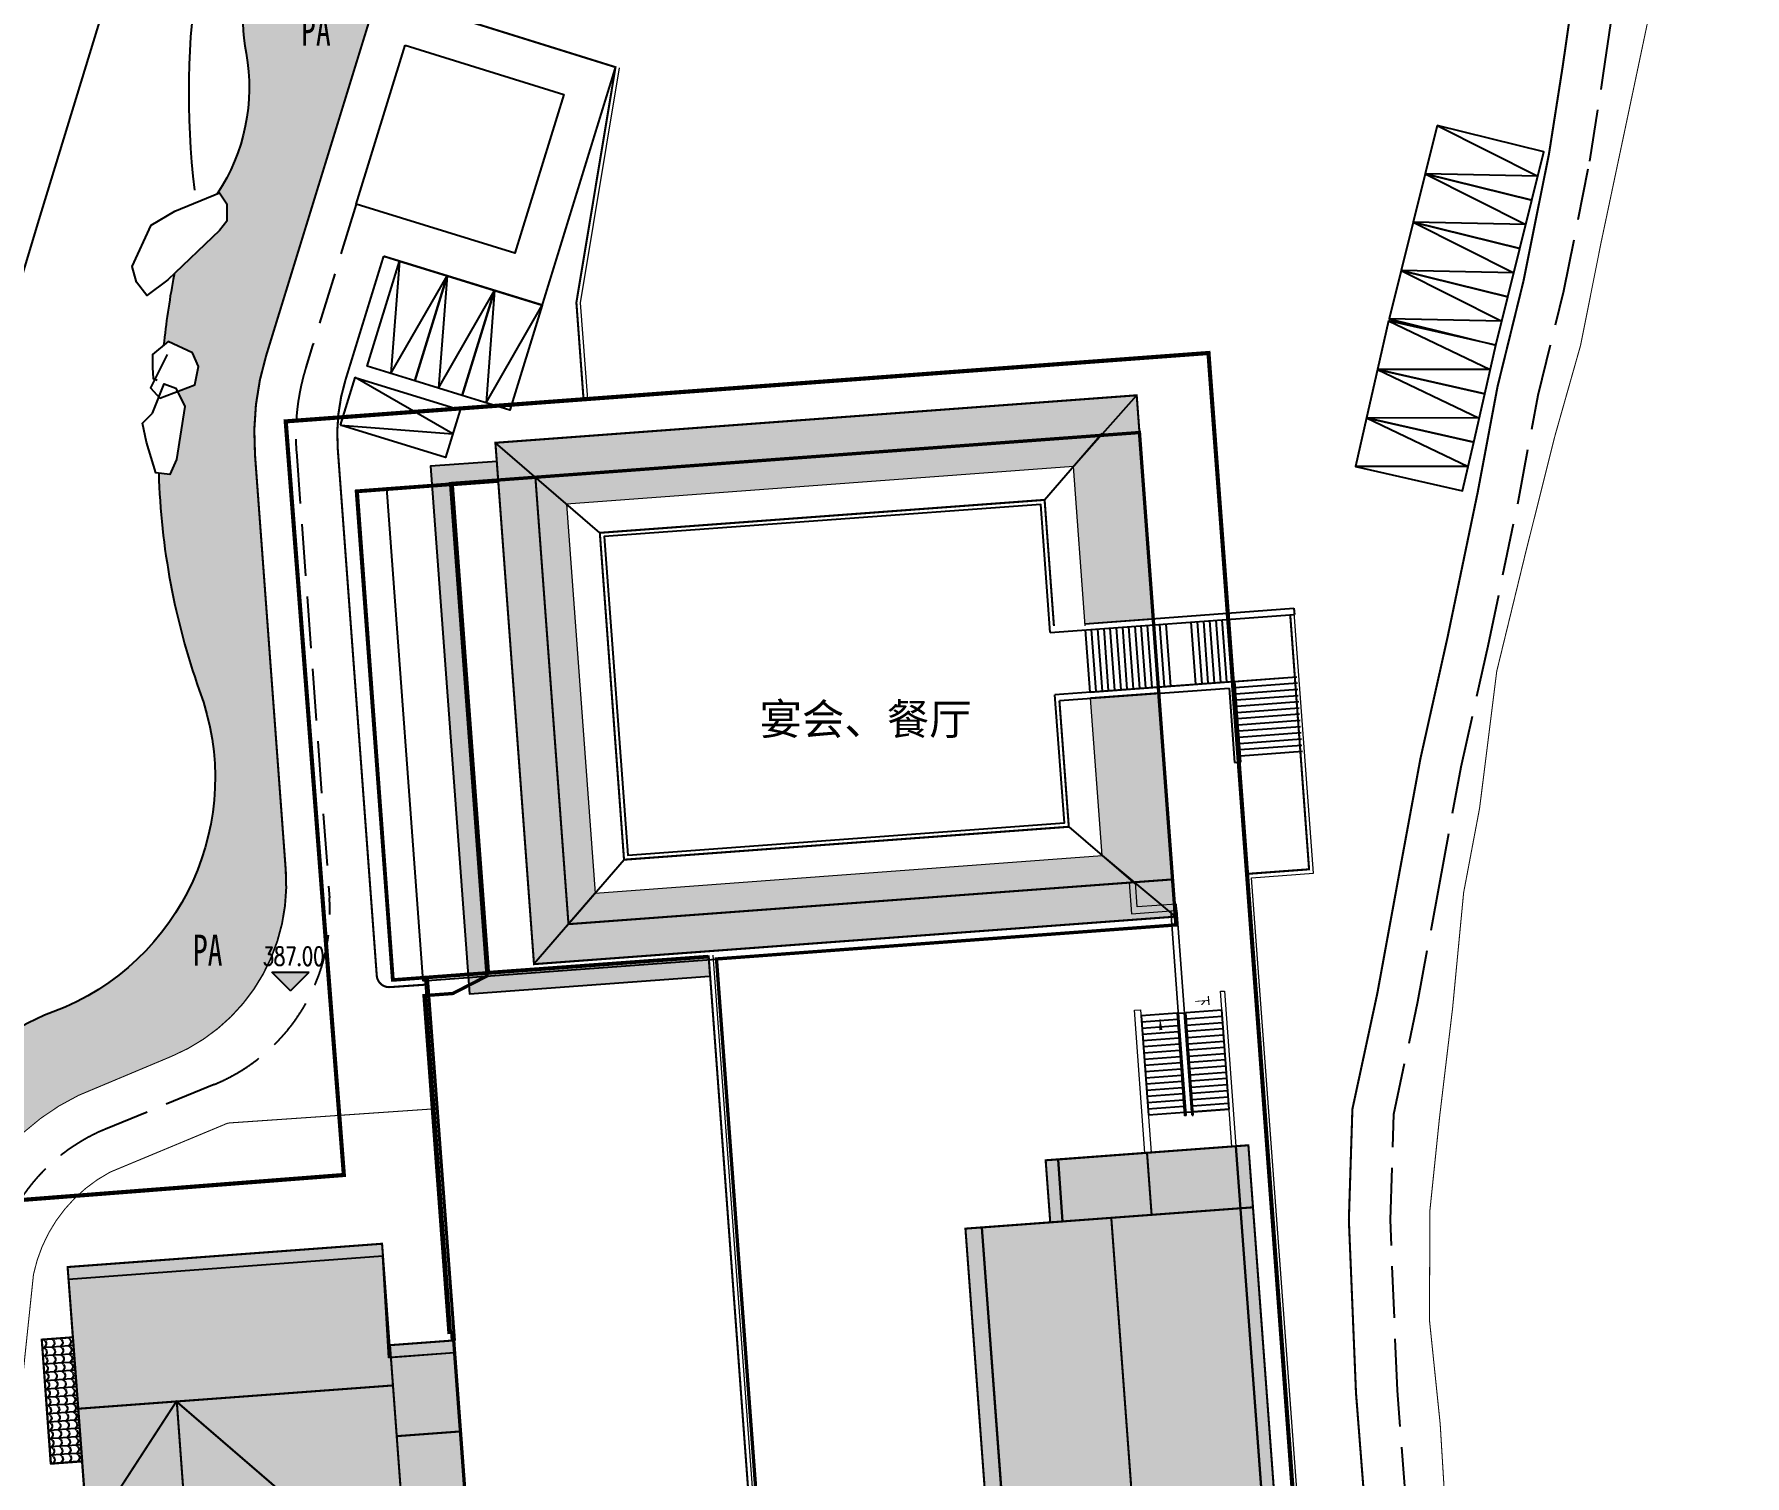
# Model space of a CAD drawing. Header units: millimetres. Extents: x -2430464 to 225692, y -180 to 1805330.
# Drawn here: x -4021 to 78441, y 1010215 to 1079704 of the extents above; entities that cross this region are included whole.
import ezdxf
from ezdxf.enums import TextEntityAlignment as Align

# ---------------------------------------------------------------- set-up
doc = ezdxf.new("R2010")
doc.units = ezdxf.units.MM
doc.header["$LTSCALE"] = 1000
for name, pattern in [('!2#$0${ Gas Line }', [0]), ('CENTER', [2, 1.25, -0.25, 0.25, -0.25]), ('DASH', [0.35, 0.25, -0.1])]:
    doc.linetypes.add(name, pattern=pattern)
doc.layers.get('0').update_dxf_attribs({"linetype": 'CONTINUOUS'})
for name, color, linetype, lineweight in [('00-地形图参照', 8, 'CONTINUOUS', 0), ('堡坎线', 8, 'CONTINUOUS', 0), ('红线', 8, 'CONTINUOUS', 30)]:
    doc.layers.add(name, color=color, linetype=linetype, lineweight=lineweight)
for name, color, linetype in [('00-建筑', 8, 'CONTINUOUS'), ('03LS-上木标注', 50, 'CONTINUOUS'), ('A建筑-W墙体', 8, 'CONTINUOUS'), ('DIM_ELEV', 3, 'CONTINUOUS'), ('DIM_SYMB', 3, 'CONTINUOUS'), ('DLSS', 8, 'CONTINUOUS'), ('LP-008景观石', 37, 'CONTINUOUS'), ('LP-009绿化边线', 82, 'CONTINUOUS'), ('LP-014绿化填充', 88, 'CONTINUOUS'), ('PUB_TEXT', 7, 'CONTINUOUS'), ('RAIL', 163, 'CONTINUOUS'), ('STAIR', 2, 'CONTINUOUS'), ('地下室范围线', 8, 'CONTINUOUS'), ('基底轮廓线', 8, 'CONTINUOUS'), ('总图-道路中心线', 8, 'CONTINUOUS'), ('现状', 8, 'CONTINUOUS'), ('规划道路', 8, 'CONTINUOUS'), ('车行道', 8, 'CONTINUOUS')]:
    doc.layers.add(name, color=color, linetype=linetype)
doc.styles.add('_TCH_DIM', font='SIMPLEX.shx', dxfattribs={"width": 0.7, "bigfont": 'GBCBIG.shx'})
doc.styles.add('STYLE1', font='', dxfattribs={"width": 0.7})
doc.styles.add('宋体', font='')
doc.styles.get('STYLE1').set_extended_font_data('SimSun')
doc.styles.get('宋体').set_extended_font_data('SimSun')

# ---------------------------------------------------------------- blocks, each defined once
blk = doc.blocks.new('A$C4B9E3B61')
at = {"layer": '规划道路', "color": 8}
blk.add_lwpolyline([(-2.384185791015625e-07, 9.5367431640625e-07), (2399.999999761581, 9.5367431640625e-07), (2399.999999523163, 5300.000000953674), (-2.384185791015625e-07, 5300.000000953674)], close=True, dxfattribs=at)
at = {"layer": '规划道路', "color": 8, "flags": 128}
blk.add_lwpolyline([(-2.384185791015625e-07, 9.5367431640625e-07), (1199.999999761581, 5300.000000953674), (2399.999999761581, 1.430511474609375e-06)], dxfattribs=at)
blk = doc.blocks.new('asasfagh')
at = {"layer": '基底轮廓线', "linetype": 'DASH', "ltscale": 8000}
for points in [[(431784593.8658543, 3169646146.165706), (431739493.4216471, 3169646146.165565), (431739493.4216485, 3169637546.1657), (431742493.4216752, 3169637546.165696), (431742493.4216571, 3169633646.165708), (431767693.4216743, 3169633646.165706)], [(431754244.1221328, 3169607846.014721), (431746644.2486801, 3169607846.014721), (431746644.2486806, 3169604663.790859), (431741744.2486806, 3169604746.404943), (431741744.2486796, 3169589546.165534), (431754042.065155, 3169589546.165534)]]:
    blk.add_lwpolyline(points, dxfattribs=at)
blk.add_lwpolyline([(431704843.7391272, 3169607646.337431), (431728644.107769, 3169607646.337431), (431728651.9624162, 3169644046.158525), (431704851.5937748, 3169644046.158525)], close=True, dxfattribs=at)
blk = doc.blocks.new('gfadgfhj')
at = {"layer": 'RAIL'}
h = blk.add_hatch(dxfattribs=at)
h.set_pattern_fill('弯瓦屋面', color=251, scale=200, angle=85.76528207412996)
h.set_pattern_definition([(1.148356669352204e-06, (-9.5367431640625e-07, 1.192092895507812e-07), (399.9999919829581, 400.0000080170419), [80, -320]), (45.00000114835662, (159.9999980926514, 40.0000034570694), (-8.017041846386519e-06, 400.0000000076099), [113.137084, -452.5483400000001]), (90.00000114835666, (239.9999966621399, 120.0000048875809), (-400.0000080170418, 399.9999919829581), [400]), (135.0000011483567, (319.9999985694885, 40.00000655651093), (-400.0000000076099, -8.017041803753955e-06), [113.137084, -452.5483400000002]), (26.56505234835669, (79.99999856948853, 1.788139343261719e-06), (399.9999999105949, 8.355953049488107e-06), [89.44, -804.9871908000002]), (333.4349499483566, (319.9999985694885, 40.00000655651093), (399.999999910595, 7.678130351962409e-06), [89.43999999999998, -804.9871908000001])])
h.paths.add_polyline_path([(109085.6119670868, 22601.77038347721), (90285.59106779099, 22601.77038323879), (90285.59106397629, 47101.77038490772), (97885.55294561386, 47101.77038693428), (97885.55294561386, 50401.77038705349), (87085.59106445312, 50401.77038490772), (87085.59106636047, 19401.77038347721), (112285.6119675636, 19401.77038371563), (112285.6119713783, 50401.77038538456), (101485.5529127121, 50401.77038514614), (101485.5529131889, 47101.77038502693), (109085.6119699478, 47101.77038526535)])
at = {"layer": '00-地形图参照', "flags": 128}
blk.add_lwpolyline([(97978.60401248932, 47101.77038490772), (90285.59106397629, 47101.77038490772), (90285.59106779099, 22601.77038323879), (109085.6119670868, 22601.77038347721), (109085.6119699478, 47101.77038526535), (101485.5529122353, 47101.77038514614)], dxfattribs=at)
at = {"layer": 'A建筑-W墙体'}
for p, q in [((97885.5529460907, 47101.77038705349), (97885.55294561386, 50401.7703871727)), ((101485.5529112816, 50401.77038526535), (101485.5529122353, 47101.77038514614))]:
    blk.add_line(p, q, dxfattribs=at)
at = {"layer": 'A建筑-W墙体', "const_width": 99.99999999999997}
blk.add_lwpolyline([(112285.6119675636, 19401.77038371563), (112285.6119713783, 50401.77038538456), (87085.59106445312, 50401.77038490772), (87085.59106636047, 19401.77038347721)], close=True, dxfattribs=at)
blk.add_lwpolyline([(97885.55294513702, 50401.77038705349), (88885.59106683731, 50401.77038514614), (88885.59106969833, 21201.77038359642), (110485.6119718552, 21201.77038371563), (110485.6119732857, 50401.77038514614), (101485.5529117584, 50401.77038514614)], dxfattribs=at)
blk = doc.blocks.new('酒店')
at = {"layer": 'RAIL'}
h = blk.add_hatch(dxfattribs=at)
h.set_pattern_fill('弯瓦屋面', color=251, scale=199.9999999999999, angle=1.147900173085299e-06)
h.set_pattern_definition([(274.2347202221268, (-72457.0605802536, 770656.0380663872), (428.4449806109899, -369.370949844798), [79.99999999999996, -319.9999999999998]), (319.2347202221268, (-72405.35497778654, 770499.428583622), (398.9079652354832, 29.53701538365787), [113.1370839999999, -452.5483399999997]), (4.234720222126849, (-72319.66598165035, 770425.554391861), (369.370949844798, 428.4449806109898), [399.9999999999998]), (49.2347202221269, (-72393.54017150402, 770339.8653969765), (-29.53701538365782, 398.9079652354832), [113.137084, -452.54834]), (300.7997714221269, (-72451.15317714214, 770576.2564735413), (29.53701571447996, -398.907965113707), [89.43999999999994, -804.9871907999996]), (247.6696690221268, (-72393.54017150402, 770339.8653969765), (29.53701503850781, -398.907965163759), [89.43999999999987, -804.9871907999986])])
h.paths.add_polyline_path([(5732.571844816208, -22577.76417636871), (5799.03012996912, -23475.30710887909), (3504.723085105419, -23637.18792629242), (5255.433322906494, -47281.15640544891), (15918.81799548864, -46490.89173126221), (15985.27628004551, -47388.43465232849), (4415.003560721874, -48240.89416646957), (2532.330810248852, -22814.72503900528)])
at = {"layer": 'RAIL', "linetype": '!2#$0${ Gas Line }', "extrusion": (0, 0, -1)}
h = blk.add_hatch(dxfattribs=at)
h.set_pattern_fill('弯瓦屋面', color=251, scale=199.9999999999999, angle=4.565368189772732e-10)
h.set_pattern_definition([(175.7652809743309, (-28524.5794121027, -59545.30278968811), (-428.4449728977382, -369.3709587916414), [79.99999999999991, -319.9999999999997]), (220.7652809743309, (-28687.09629964828, -59573.37878513336), (-29.53700705361041, -398.9079658522789), [113.137084, -452.5483399999999]), (265.7652809743309, (-28772.78529393673, -59647.2529759407), (369.3709587916413, -428.4449728977382), [399.9999999999997]), (310.7652809743309, (-28846.65948593616, -59561.56398200989), (398.9079658522789, -29.53700705361046), [113.1370839999999, -452.5483399999998]), (202.3303321743308, (-28604.36100578308, -59539.39538908005), (-398.9079657805548, 29.53700670846063), [89.43999999999991, -804.9871907999992]), (149.2002297743309, (-28846.65948593616, -59561.56398200989), (-398.9079657305026, 29.53700738443279), [89.43999999999994, -804.9871907999996])])
h.paths.add_polyline_path([(-24058.32278239727, -84543.66646957397), (-30141.67474710941, -84093.22670173645), (-28325.12542980909, -59560.07129573822), (-32413.93207240105, -59257.31697416306), (-32192.4045189023, -56265.50722789764), (-41965.64967936277, -55541.85051822662), (-45163.0557205677, -98723.97536754608), (-27611.10557484627, -100023.6027946472), (-27363.7282794714, -96682.74893045425), (-24970.2795163393, -96859.9719209671)])
h = blk.add_hatch(dxfattribs=at)
h.set_pattern_fill('弯瓦屋面', color=251, scale=199.9999999999999, angle=4.565368189772732e-10)
h.set_pattern_definition([(175.7652809743309, (-28504.63401442766, -59546.7796421051), (-428.4449728977382, -369.3709587916414), [79.99999999999991, -319.9999999999997]), (220.7652809743309, (-28667.15090149641, -59574.85563468933), (-29.53700705361041, -398.9079658522789), [113.137084, -452.5483399999999]), (265.7652809743309, (-28752.83989572525, -59648.72982788086), (369.3709587916413, -428.4449728977382), [399.9999999999997]), (310.7652809743309, (-28826.71408742666, -59563.04083251953), (398.9079658522789, -29.53700705361046), [113.1370839999999, -452.5483399999998]), (202.3303321743308, (-28584.41560745239, -59540.87223863602), (-398.9079657805548, 29.53700670846063), [89.4399999999999, -804.9871907999991]), (149.2002297743309, (-28826.71408742666, -59563.04083251953), (-398.9079657305026, 29.53700738443279), [89.43999999999994, -804.9871907999996])])
h.paths.add_polyline_path([(623.9045703411102, -98153.44221544266), (2375.769215643406, -74217.46545934677), (-4305.604151308537, -73722.84379911423), (-3656.077181637287, -64950.74718618393), (-564.5407572984695, -65179.66318130493), (-202.4170467853546, -60289.05152845383), (14956.0856552124, -61411.45780801773), (14003.64235293865, -74274.54900455475), (16097.65877765417, -74432.99968147278), (14552.50659418106, -95574.92569828033), (10663.13174957037, -95286.9382352829), (10397.12024348974, -98877.09671592712)])
at = {"layer": 'RAIL', "extrusion": (0, 0, -1)}
h = blk.add_hatch(dxfattribs=at)
h.set_pattern_fill('弯瓦屋面', color=251, scale=199.9999999999999, angle=90.00000000045652)
h.set_pattern_definition([(265.7652809743309, (-28415.35840940475, -58341.08031415939), (369.3709587916414, -428.4449728977382), [79.99999999999991, -319.9999999999997]), (310.7652809743309, (-28387.28241527081, -58503.59720182419), (398.9079658522789, -29.53700705361043), [113.1370839999999, -452.5483399999998]), (355.7652809743309, (-28313.4082236886, -58589.28619718552), (428.4449728977382, 369.3709587916413), [399.9999999999998]), (40.76528097433093, (-28399.09721779823, -58663.1603884697), (29.53700705361048, 398.9079658522789), [113.1370839999999, -452.5483399999998]), (292.3303321743309, (-28421.26581054926, -58420.86190748215), (-29.53700670846065, -398.9079657805546), [89.43999999999994, -804.9871907999996]), (239.2002297743309, (-28399.09721779823, -58663.1603884697), (-29.53700738443282, -398.9079657305026), [89.43999999999994, -804.9871907999996])])
h.paths.add_polyline_path([(16200.94513142109, -64909.02444410324), (14705.30949068069, -64798.28060388565), (14262.25437813997, -70781.90009355545), (15757.8900205493, -70892.64393758774)])
for points in [[(5732.571846008301, -22577.76419401169), (2541.636558115482, -22814.03599834442), (4415.315552830696, -48245.12877464294), (15985.27628046274, -47388.43465423584)], [(3505.360457599163, -23645.83886098862), (-1073.430590391159, -23984.8739991188), (667.9888207912445, -47620.8322968483), (5255.430162608624, -47281.15664100647)], [(3509.052585601807, -23695.70235538483), (-1019.874966263771, -24031.04537725449), (714.1601892709732, -47567.27667379379), (5251.738035559654, -47231.2931432724)], [(3512.744711339474, -23745.56584835052), (-966.3193435668945, -24077.21674489975), (760.3315580487251, -47513.72104406357), (5248.045909583569, -47181.42964458466)], [(5799.031707167625, -23475.30699634552), (3505.309332609177, -23645.14495325089), (5255.379037618637, -47280.46273136139), (15918.81799554825, -46490.89173173904)], [(5802.722256958485, -23525.17060565948), (3558.864955663681, -23691.31631231308), (5301.550406336784, -47226.90711212158), (15915.12586802244, -46441.02823162079)], [(5806.414384067059, -23575.03410339355), (3612.420577943325, -23737.48768472672), (5347.721774756908, -47173.35148143768), (15911.43374198675, -46391.1647439003)], [(4000.78606402874, -69335.31864404678), (909.2493302822113, -69564.23044729233)]]:
    blk.add_lwpolyline(points)
at = {"linetype": 'Continuous', "flags": 128}
for points in [[(2263.750674366951, -47501.92751169205), (3555.960967302322, -64958.15934610367)], [(2363.477666020393, -47494.5432677269), (3655.687948584557, -64950.77495670319)], [(2413.341161847115, -47490.85113859177), (3705.551518261433, -64947.08383274078)]]:
    blk.add_lwpolyline(points, dxfattribs=at)
blk.add_lwpolyline([(-16200.94513142109, -64909.02444410324), (-14705.30949068069, -64798.28060388565), (-14262.25437813997, -70781.90009355545), (-15757.8900205493, -70892.64393758774)], close=True)
at = {"layer": '00-地形图参照', "flags": 128}
for points in [[(5732.571844816208, -22577.76417636871), (5799.03012996912, -23475.30710887909), (3504.723085105419, -23637.18792629242), (5255.433322906494, -47281.15640544891), (15918.81799548864, -46490.89173126221), (15985.27628004551, -47388.43465232849), (4415.003560721874, -48240.89416646957), (2532.330810248852, -22814.72503900528)], [(36215.13101536036, -42882.30871629715), (36325.89482271671, -44378.21358442307), (38220.7145242691, -44237.9135799408), (38940.77759450674, -53962.71501207352), (39239.95858150721, -53940.56245946884), (38519.89181643724, -44215.7110953331), (38497.73905491829, -43916.53012084961), (36608.20595031977, -44056.43868541718), (36519.59858494997, -42859.76451015472)], [(38220.7108425498, -44237.86385726929), (38519.89181661606, -44215.71109580994), (39239.95489305258, -53940.5126452446), (38940.7739212513, -53962.6654047966)], [(40614.03993594646, -48121.79564619064), (40813.49475187063, -48107.02707576752), (41367.30702519417, -55586.55194139481), (41167.85221159458, -55601.32051134109)], [(36469.91689682007, -49031.6576795578), (36769.09787070751, -49009.50491762161), (37278.47451990843, -55888.91085100174), (36979.29354828596, -55911.06361103058)]]:
    blk.add_lwpolyline(points, close=True, dxfattribs=at)
at = {"layer": 'A建筑-W墙体', "color": 250}
for p, q in [((41312.56462585926, -33179.35244464874), (32636.30827707052, -33821.78298997879)), ((32854.60201823711, -34106.44076538086), (41035.53641289473, -33500.68603992462))]:
    blk.add_line(p, q, dxfattribs=at)
at = {"layer": 'A建筑-W墙体'}
for p, q in [((41035.53641289473, -33500.68603992462), (41301.36952763796, -37090.85787153244)), ((41600.55045706034, -37068.70511293411), (41312.56462585926, -33179.35244464874)), ((41301.36952763796, -37090.85787153244), (41600.55045706034, -37068.70511293411))]:
    blk.add_line(p, q, dxfattribs=at)
at = {"layer": 'A建筑-W墙体', "flags": 128}
for points in [[(33526.78627616167, -22826.04667043686), (36581.48086720705, -19391.10257005692)], [(32141.64521515369, -24432.71534633636), (34911.92733919621, -21219.37799167633)], [(10700.34208297729, -26020.32992696762), (5666.11356061697, -21680.2212638855)], [(33308.35886704922, -40189.60082244873), (36521.69622170925, -42959.88294696808)], [(11867.05573409796, -41777.2153968811), (9096.773609995842, -44990.55274963379)], [(34915.02754205465, -41574.74188089371), (38442.31438076496, -44522.32522916794)], [(10481.91467171907, -43383.88407325745), (7526.947073698044, -46811.44391822815)]]:
    blk.add_lwpolyline(points, dxfattribs=at)
at = {"layer": 'A建筑-W墙体', "const_width": 99.9999999999999}
for points in [[(32592.0818849206, -30516.02379751205), (32141.6452152133, -24432.7153468132), (10700.3420830965, -26020.32992696762), (11867.05573403835, -41777.21539592743), (33308.3588668108, -40189.60082244873), (32854.60201817751, -34106.44076490402)], [(37079.02709686756, -55903.67886829376), (37300.55465263128, -58895.48863267899)], [(29122.94136154652, -59500.99727678299), (42187.17723709345, -58533.6602897644)], [(35355.87832558155, -59039.48154497147), (37757.63041442633, -91476.01202487946)], [(-14262.25437861681, -70781.90009355545), (-15757.8900205493, -70892.64393758774), (-16200.94513142109, -64909.02444410324), (-14704.72261571884, -64798.23715114594)], [(584.4861553907394, -65178.18633842468), (1233.866367101669, -73950.24406909943)], [(-14450.26440387964, -68242.7567152977), (708.2382987141609, -67120.350440979)], [(-2375.771611630917, -74217.43308162689), (-9713.056793987751, -67891.99176311493), (-13988.74866366386, -74475.69368839264)], [(-9693.111395299435, -67890.51491117477), (-7701.090558171272, -95067.61208820343)], [(4000.78606402874, -69335.31864404678), (909.2493302822113, -69564.23044729233)]]:
    blk.add_lwpolyline(points, dxfattribs=at)
at = {"layer": 'A建筑-W墙体'}
for points in [[(32414.78067678213, -30829.97345399857), (31956.95974040031, -24646.93783712387), (10914.56457304955, -26205.0154004097), (12051.74120885134, -41562.9929060936), (33094.13637667894, -40004.91534852982), (32636.30827707052, -33821.78298997879)], [(34087.98682403564, -30405.25995397568), (44160.42124301195, -29659.44990825653)], [(44160.42124301195, -29659.44990825653), (44182.57399851084, -29958.63088464737)], [(32414.78067678213, -30829.97345399857), (44182.57399863005, -29958.63088464737)], [(41312.56463587284, -33179.35244464874), (44304.37437975407, -32957.82489061356)], [(34331.66713613272, -33696.25067949295), (43622.28215485811, -33008.33017969131)], [(41334.71739131212, -33478.53341817856), (44326.52713507414, -33257.00586414337)], [(41356.87014460564, -33777.71439218521), (44348.67989259958, -33556.18683719635)], [(41379.02290093899, -34076.89536523819), (44370.83264619112, -33855.36781215668)], [(41401.17566168308, -34376.07633972168), (44392.98540025949, -34154.54878664017)], [(41423.32841128111, -34675.25731658936), (44415.13816249371, -34453.72976016998)], [(41445.48116064072, -34974.43829154968), (44437.29091185331, -34752.91073465347)], [(41467.63391965628, -35273.61926651001), (44459.44367057085, -35052.09170770645)], [(41489.78667581081, -35572.80024528503), (44481.59642595053, -35351.27268362045)], [(41511.9394312501, -35871.9812169075), (44503.74918150902, -35650.45366382599)], [(41534.09218621254, -36171.16219139099), (44525.90193712711, -35949.63463592529)], [(41556.24494278431, -36470.34316778183), (44548.05469298363, -36248.81561183929)], [(41578.39769792557, -36769.52413892746), (44570.20744824409, -36547.99657964706)], [(41899.57402682304, -42461.35730743408), (46023.68039554358, -98158.90511131287)]]:
    blk.add_lwpolyline(points, dxfattribs=at)
at = {"layer": 'A建筑-W墙体', "color": 250}
for points in [[(37024.29590439796, -33496.87587547302), (36802.76834899187, -30505.06613397598)], [(37323.4768794179, -33474.72312545776), (37101.94932317734, -30482.91337585449)], [(37622.65785330534, -33452.57036352158), (37401.1302986145, -30460.76062726974)], [(37921.83882790804, -33430.41761302948), (37700.31127256155, -30438.60786914825)], [(38221.0198019743, -33408.26485824585), (37999.4922465682, -30416.45511341095)], [(39433.74851447344, -33318.46876001358), (39212.22095912695, -30326.65901613235)], [(39732.92948955297, -33296.31601381302), (39511.40193331242, -30304.50625991821)], [(40032.11046421528, -33274.16325473785), (39810.58290874958, -30282.35350942612)], [(40331.29143792391, -33252.01049804688), (40109.76388329268, -30260.20075273514)], [(40630.47241270542, -33229.85774326324), (40408.9448568821, -30238.04798984528)], [(40929.65338718891, -33207.70498800278), (40708.12583124638, -30215.89524555206)], [(41228.83436113596, -33185.55222654343), (41007.30680531263, -30193.74248123169)], [(34331.66713613272, -33696.25067949295), (34110.13958030939, -30704.44093370438)], [(34331.66713613272, -33696.25067949295), (34110.13958030939, -30704.44093370438)], [(34630.848110497, -33674.09792375565), (34409.32055425644, -30682.2881731987)], [(34930.02908468246, -33651.94516944885), (34708.50152891874, -30660.13542461395)], [(35229.21005868912, -33629.79240703583), (35007.68250322342, -30637.98266363144)], [(35528.39103317261, -33607.63965845108), (35306.86347746849, -30615.82990646362)], [(35827.5720076561, -33585.48690462112), (35606.04445242882, -30593.67716217041)], [(36126.75298172235, -33563.33414411545), (35905.22542649508, -30571.5244011879)], [(36425.93395680189, -33541.18139219284), (36204.40640085936, -30549.37164545059)], [(36725.1149302721, -33519.02863407135), (36503.5873748064, -30527.21889257431)]]:
    blk.add_lwpolyline(points, dxfattribs=at)
at = {"layer": 'A建筑-W墙体', "const_width": 99.9999999999999}
for points in [[(24058.32278239727, -84543.66646957397), (30141.67474710941, -84093.22670173645), (28325.12542980909, -59560.07129573822), (32413.93207240105, -59257.31697416306), (32192.4045189023, -56265.50722789764), (41965.64967936277, -55541.85051822662), (45163.0557205677, -98723.97536754608), (27611.10557484627, -100023.6027946472), (27363.7282794714, -96682.74893045425), (24970.2795163393, -96859.9719209671)], [(-623.9045703411102, -98153.44221544266), (-2375.769215643406, -74217.46545934677), (4305.604151308537, -73722.84379911423), (3656.077181637287, -64950.74718618393), (564.5407572984695, -65179.66318130493), (202.4170467853546, -60289.05152845383), (-14956.0856552124, -61411.45780801773), (-14003.64235293865, -74274.54900455475), (-16097.65877765417, -74432.99968147278), (-14552.50659418106, -95574.92569828033), (-10663.13174957037, -95286.9382352829), (-10397.12024348974, -98877.09671592712)]]:
    blk.add_lwpolyline(points, close=True, dxfattribs=at)
at = {"layer": 'A建筑-W墙体'}
for points in [[(24102.60493355989, -85141.71292209625), (30983.77282941341, -84632.19914674759), (29122.94136321545, -59500.99729442596), (33012.29402267933, -59213.0114774704), (32790.76646751165, -56221.20173501968), (41367.28773015738, -55586.15604877472), (44520.38826233149, -98169.9189491272), (27566.7992605567, -99425.24180412292), (27319.4219648242, -96084.38793182373), (24925.97400611639, -96261.60999202728)], [(-1202.099065124989, -98196.60856342316), (-3018.430010616779, -73663.4000992775), (4261.298329770565, -73124.47765779495), (3700.383002758026, -65549.11332273483), (608.8462684750557, -65778.02513837814), (246.7225560545921, -60887.41346931458), (-14911.78014373779, -62009.81974887848), (-14003.64235287905, -74274.54900550842), (-15499.29682970047, -74388.69417333603), (-13954.14485234022, -95530.61740636826), (-10064.77000647783, -95242.62994718552), (-9798.936735033989, -98832.80441141129)]]:
    blk.add_lwpolyline(points, close=True, dxfattribs=at)
at = {"layer": 'DIM_SYMB', "color": 250}
blk.add_lwpolyline([(39771.97725343704, -48937.56829023361, 0, 0, 0), (40203.95610147715, -54771.59728097916, 0, 0, 0), (38109.68928402662, -54926.66661310196, 0, 0, 0), (37699.86319756508, -49391.81859540939, 0, 159.9999999999999, 0), (37744.16872036457, -49990.18054199219, 0, 0, 0)], format="xyseb", dxfattribs=at)
at = {"layer": 'DLSS', "linetype": 'Continuous', "flags": 128}
blk.add_lwpolyline([(1320.363965511322, -2506.878744602203), (8957.458316326141, -4889.020072937012), (6599.782993018627, -12540.96349191666), (-1045.529603779316, -10185.33122158051)], close=True, dxfattribs=at)
at = {"layer": 'STAIR', "color": 250}
for p, q in [((38526.49354368448, -49180.20037460327), (36791.24389505386, -49308.68639087677)), ((36791.24389505386, -49308.68639087677), (37145.68807810545, -54095.58197450638)), ((38586.32973849773, -49175.76982212067), (38526.49354368448, -49180.20037460327)), ((38586.32973849773, -49175.76982212067), (38526.49354374409, -49180.20037508011)), ((38526.49354374409, -49180.20037508011), (38892.01410740614, -54116.68644475937)), ((38586.32973849773, -49175.76982212067), (38885.51071250439, -49153.61706066132)), ((38586.32973849773, -49175.76982212067), (38940.77392143011, -53962.66540527344)), ((38586.32973849773, -49175.76982212067), (38951.8503023982, -54112.25589323044)), ((39239.95489555597, -53940.51264333725), (38885.51071250439, -49153.61706066132)), ((39251.03127634525, -54090.10313034058), (38885.51071244478, -49153.61706113815)), ((38945.34690719843, -49149.18650817871), (40680.59655606747, -49020.70049190521)), ((39310.8674710393, -54085.67257738113), (38945.34690719843, -49149.18650817871)), ((38967.49966883659, -49448.36748218536), (40702.74931752682, -49319.8814663887)), ((41035.04073905945, -53807.59607362747), (40680.59655606747, -49020.70049190521)), ((38548.64630496502, -49479.38134860992), (36813.39665645361, -49607.86736488342)), ((38570.79906654358, -49778.56232309341), (36835.54941767454, -49907.04833984375)), ((38592.95182800293, -50077.74329519272), (36857.70217931271, -50206.22931337357)), ((38989.65243023634, -49747.54845619202), (40724.90207880735, -49619.06244039536)), ((39011.80519157648, -50046.72943019867), (40747.05484032631, -49918.24341392517)), ((39033.95795309544, -50345.91040420532), (40769.20760178566, -50217.42438650131)), ((38615.10458928347, -50376.92426919937), (36879.85494089127, -50505.41028785706)), ((38637.25735098124, -50676.10524511337), (36902.0077021122, -50804.5912604332)), ((38659.41011250019, -50975.28621912003), (36924.16046369076, -51103.77223443985)), ((39056.110714674, -50645.09137916565), (40791.36036318541, -50516.60536146164)), ((39078.26347589493, -50944.27235126495), (40813.51312470436, -50815.78633546829)), ((39100.41623747349, -51243.45332574844), (40835.6658860445, -51114.96730995178)), ((38681.56287366152, -51274.46719312668), (36946.3132250309, -51402.95320796967)), ((38703.71563535929, -51573.64816713333), (36968.46598649025, -51702.13418245316)), ((38725.86839658022, -51872.82913970947), (36990.6187480092, -52001.31515645981)), ((39122.56899887323, -51542.6342997551), (40857.81864762306, -51414.14828443527)), ((39144.72176009417, -51841.81527376175), (40879.97140914202, -51713.32925844193)), ((38748.02115809917, -52172.01011371613), (37012.77150934935, -52300.49613046646)), ((38770.17391943932, -52471.19108772278), (37034.92427074909, -52599.67710256577)), ((38792.32668095827, -52770.37206172943), (37057.07703226805, -52898.85807800293)), ((39166.87452179193, -52140.99624729156), (40902.12417048216, -52012.51023101807)), ((39189.02728313208, -52440.17722177505), (40924.27693194151, -52311.69120502472)), ((39211.18004465103, -52739.35819530487), (40946.42969322205, -52610.87217903137)), ((38814.47944247723, -53069.55303573608), (37079.2297937274, -53198.03905200958)), ((38836.63220375776, -53368.7340092659), (37101.38255494833, -53497.2200255394)), ((39233.33280599117, -53038.53916931152), (40968.582454741, -52910.05315303802)), ((39255.48556745052, -53337.72014284134), (40990.73521631956, -53209.23412704468)), ((39277.63832890987, -53636.90111684799), (41012.8879776001, -53508.41510105133)), ((38858.78496527672, -53667.91498231888), (37123.53531658649, -53796.40100049973)), ((38880.93772667646, -53967.09595632553), (37145.68807810545, -54095.58197450638)), ((38880.93772667646, -53967.09595632553), (37145.68807810545, -54095.58197450638)), ((38951.8503023982, -54112.25589323044), (38892.01410740614, -54116.68644475937)), ((39239.95489561558, -53940.51264381409), (38940.77392143011, -53962.66540527344)), ((39251.03127634525, -54090.10313034058), (39310.8674710393, -54085.67257738113)), ((39299.79109036922, -53936.08209133148), (41035.04073905945, -53807.59607362747)), ((41035.04073905945, -53807.59607362747), (39299.79109036922, -53936.08209133148))]:
    blk.add_line(p, q, dxfattribs=at)
at = {"layer": '地下室范围线', "linetype": 'DASH', "ltscale": 8000, "const_width": 160}
blk.add_lwpolyline([(19129.98540210724, -84457.75718593597), (16323.87894582748, -46561.15836429596), (38471.86797308922, -44921.18324756622), (36714.3736846447, -21186.14146280289), (3505.289728879929, -23645.15367078781), (5262.783965349197, -47380.19545793533), (3613.374311447144, -48226.32413673401), (2224.400747299194, -48329.17261886597), (3426.445907115936, -64562.84867715836), (3625.977907657623, -64549.13379907608), (4261.027891159058, -73125.51350402832)], dxfattribs=at)
at = {"layer": '堡坎线', "linetype": 'DASH', "ltscale": 2000, "extrusion": (0, 0, -1), "flags": 128}
for points, const_width in [([(-9917.045956552029, -19583.07455682755), (-9915.497310221195, -19583.18922567368), (-9570.152435183525, -14919.18174409866), (-11455.65876054764, -3573.217368125916)], 100), ([(-46023.68039554358, -98158.90511131287), (-41900.65570485592, -42461.27721452713), (-44891.3837711215, -42239.82975292206), (-43983.12001639605, -29973.39939308167)], 99.99999999999994), ([(-15944.59490460157, -46388.70933628082), (-18841.88565176725, -85531.1928653717), (-21608.09917962551, -85326.46599054337), (-21720.19940263033, -86822.22366380692)], 99.99999999999994)]:
    blk.add_lwpolyline(points, dxfattribs=dict(at, const_width=const_width))
at = {"layer": '堡坎线', "extrusion": (0, 0, -1), "flags": 128}
for points in [[(-10115.06685942411, -19569.98148679733), (-9771.376615941525, -14928.32040214539), (-11652.9529979229, -3606.004314899445)], [(-46223.13466507196, -98144.14048051834), (-42114.87431746721, -42645.96298074722), (-45105.60625737906, -42424.51523065567), (-44160.42123514414, -29659.4498052597)], [(-16144.04888701439, -46373.94082832336), (-19026.57671844959, -85316.97692108154), (-21792.60658437014, -85112.26363992691), (-21919.64007598162, -86807.27649450302)]]:
    blk.add_lwpolyline(points, dxfattribs=at)
at = {"layer": '总图-道路中心线', "linetype": 'DASH', "ltscale": 10}
for points in [[(-3144.543673336506, -16997.63249826431), (-3470.829827487469, -18056.58681344986, 0.0934709048535178), (-3928.497718155384, -22107.91692638397), (-2335.58865582943, -43620.73195362091, -0.3243272348594602), (-7887.549454629421, -52608.76719522476), (-13124.55876481533, -54762.76953935623, 0.2756905945630604), (-18651.94619518518, -62146.97821474075), (-22440.88651049137, -98255.01820468903, 0.0447953984150601), (-22465.05864489079, -99864.24153661728), (-19295.36797362566, -142325.3439860344, 0.03744431243648361), (-19117.31085282564, -143508.5618195534), (-10817.43231874704, -179903.0726265907, 0.3693723196138757)], [(55395.16892999411, -172704.2650094032), (59155.27542942762, -156068.2781267166), (60055.65399503708, -150826.0216889381, 0.05977785590252446), (60164.28434544802, -148684.4347705841), (58953.50870841742, -131096.4982552528), (58141.5464220643, -119302.1333217621), (57507.98957228661, -110212.4911990166), (56669.20592403412, -102039.2500667572), (54869.07782012224, -94523.20076990128), (52735.24754798412, -86423.84500551224), (49558.47029799223, -72594.45756340027), (49150.02361351252, -67362.90964984894), (48810.71250933409, -59133.36246538162), (48972.63859117031, -54045.0734705925), (50142.1489906311, -48614.29953384399), (51174.49787515402, -42970.05514526367), (52219.43438494205, -37304.35376501083), (53523.49728035927, -31468.44815683365), (54981.4672177434, -24456.92904996872), (55932.78682202101, -19390.506690979), (57172.82035636902, -14349.56586265564), (58426.68883562088, -8100.496199131012), (59090.13062870502, -3867.636269569397), (59436.86108291149, -1468.147219657898)]]:
    blk.add_lwpolyline(points, format="xyb", dxfattribs=at)
blk.add_lwpolyline([(-1045.529603600502, -10185.33122158051), (-3144.543673336506, -16997.63249826431)], dxfattribs=at)
at = {"layer": '红线', "linetype": 'CENTER', "ltscale": 200, "const_width": 200}
blk.add_lwpolyline([(-4442.04497385025, -20648.60587978363), (40041.94196778536, -17352.48669528961), (46317.01958835125, -102120.5746436119), (41609.89761346579, -102469.0260057449), (43477.96983975172, -128802.9123835564), (48265.97952091694, -128448.4731941223), (52448.13428020477, -184943.911796093), (17942.84317755699, -187502.1870651245), (17499.46331512928, -181512.7052588463), (-10653.40945905447, -183454.0795474052), (-13243.90523934364, -145849.5394163132), (-18510.76778578758, -146226.4762539864), (-22345.96801716089, -94368.39445543289), (-17166.51925075054, -93984.97843551636), (-19795.80228936672, -58382.26401853561), (-1638.928900659084, -56974.94173336029)], close=True, dxfattribs=at)
at = {"layer": '车行道', "color": 4, "linetype": 'DASH', "ltscale": 5}
for points, const_width in [([(56148.22408437729, -119467.5542807579), (56148.22408437729, -119467.5542807579), (55515.1026237011, -110384.1586871147), (54693.23381066322, -102375.7383966446), (52929.33185040951, -95010.94360256195), (50793.13653302193, -86902.6108622551), (47576.06956720352, -72897.83117628098), (47153.23382657766, -67481.98249721527), (46809.40086770058, -59142.76364040375), (46979.40086770058, -53800.76364135742), (48180.40086770058, -48223.76364135742), (49207.40086770058, -42608.76364088058), (50259.40086758137, -36904.76364135742), (51568.40086758137, -31046.76364135742), (53019.40086758137, -24068.76364088058), (53977.40086770058, -18966.76364135742), (55220.40086758137, -13913.76364135742), (56457.40086770058, -7748.763641357422), (57112.40086758137, -3569.763641357422), (57476.40086758137, -1050.763641357422)], 100), ([(61538.40086770058, 149.2363586425781), (60184.40086770058, -6270.763641357422), (58979.40086770058, -11971.76364135742), (57974.40086770058, -17001.76364135742), (56749.40086770058, -21324.76364135742), (55313.40086758137, -27048.76364088058), (53938.40086758137, -32691.76364135742), (53112.40086758137, -39287.76364088058), (52342.40086770058, -43361.76364135742), (51809.40086770058, -48938.76364135742), (51175.40086770058, -54244.76364088058), (50717.40086770058, -58672.76364135742), (50694.40086758137, -63960.76364088058), (51211.40086770058, -68967.76364135742), (51436.40086770058, -72662.76364088058)], 50)]:
    blk.add_lwpolyline(points, dxfattribs=dict(at, const_width=const_width))
at = {"layer": '车行道', "color": 250, "linetype": 'DASH', "ltscale": 10, "const_width": 100}
blk.add_lwpolyline([(-3545.781031250954, -11507.74975395203), (-3545.781031250954, -11507.74975395203), (0, 0), (11455.65876054764, -3573.217368125916), (7922.205057263374, -15041.20345687866), (276.8809967041016, -12685.56765460968)], dxfattribs=at)
at = {"layer": '车行道', "color": 4, "linetype": 'DASH', "ltscale": 5}
blk.add_lwpolyline([(-3545.77398121357, -11507.72686672211, 100, 100, 0), (-5382.157308340073, -17467.66639280319, 100, 100, 0.09347090485771527), (-5923.037548303604, -22255.6019487381, 100, 100, 0), (-4439.855568826199, -42286.51289319992, 100, 50, -0.3223723010585181), (-9932.97649538517, -51250.10319662094, 50, 50, 0), (-14437.207444489, -53140.10293006897, 50, 50, 0.2435860306477557), (-20578.74957585335, -61344.77912378311, 50, 50, 0), (-24439.33410322666, -98135.57784509659, 50, 50, 0.04479540528453985), (-24466.19206023216, -99923.60390329361, 50, 50, 0), (-21289.81864088774, -142474.2282896042, 50, 50, 0.03744431243174948), (-21067.24724048376, -143953.2505693436, 50, 50, 0), (-12577.16195446253, -181181.8075203896, 50, 50, 0.3207635072881149), (-2140.692978680134, -188934.7517266273, 50, 50, 0), (7957.176358819008, -188256.1676168442, 50, 50, -0.1937547782918897), (14430.33964163065, -191380.1575760841, 50, 50, 0), (30270.83276426792, -210142.524971962, 50, 50, 0.1548228219619258), (36652.69026374817, -213893.4552812576, 50, 50, 0), (50004.07236379385, -218460.8600196838, 50, 50, 0.2426803096958687), (59940.62207096815, -216969.3873038292, 50, 50, -0.3087550294775956), (70084.93338876963, -216703.5044922829, 50, 50, 0)], format="xyseb", dxfattribs=at)
at = {"layer": '车行道', "color": 250, "linetype": 'DASH', "ltscale": 10, "const_width": 100}
blk.add_lwpolyline([(2285.926549613476, -47801.5019903183), (586.6399468779564, -47918.48326349258, -0.4126981106515545), (-52.92931455373764, -47364.20549297333), (-1933.957887947559, -21960.23190355301, -0.0934709048506548), (-1559.502342283726, -18645.50721883774), (276.8809965252876, -12685.56765460968)], format="xyb", dxfattribs=at)
at = {"layer": '车行道', "color": 4, "linetype": 'DASH', "ltscale": 5, "const_width": 50}
blk.add_lwpolyline([(2728.868022739887, -53785.20986032486), (-7132.047844707966, -54464.04769134521, 0.09791195947930027), (-7356.745009422302, -54524.76961803436, -0.0005568783191539759), (-7378.722119748592, -54535.60407495499), (-12915.66591656208, -56839.41521453857, 0.2221829956687384), (-16600.5914247036, -61762.22101068497), (-20461.17593955994, -98553.01960706711, 0.04479540528510208), (-20477.29072350264, -99625.83532524109), (-17300.91730636358, -142176.4596824646, 0.03744431244661743), (-17167.37446463108, -143063.8730721474), (-8677.289246618748, -180292.4297251701, 0.2883576604599377)], format="xyb", dxfattribs=at)
at = {"color": 251, "linetype": '!2#$0${ Gas Line }', "rotation": 274.2347190771816}
blk.add_blockref('asasfagh', (-3192832105.576907, 196450567.2264423), dxfattribs=at)
at = {"layer": 'A建筑-W墙体', "color": 251, "rotation": 274.2347202221268}
blk.add_blockref('gfadgfhj', (-20113.30941039324, 63734.94259262085), dxfattribs=at)
at = {"layer": '规划道路'}
for p, rotation in [((51059.6833692193, -6382.32435131073), 256.0442853459879), ((50480.87091130018, -8711.482168674469), 256.0442853459879), ((49902.05845338106, -11040.63998603821), 256.0442853459879), ((49323.24599540234, -13369.79780292511), 256.0442853459879), ((48720.57111829519, -15804.06795835495), 257.2095987499447), ((48189.24681133032, -18144.51545333862), 257.2095987499447), ((47657.92250436544, -20484.96294975281), 257.2095987499447)]:
    blk.add_blockref('A$C4B9E3B61', p, dxfattribs=dict(at, rotation=rotation))
at = {"layer": '规划道路', "xscale": -1}
for p, rotation in [((1041.413404405117, -12921.13123226166), 162.8751717857656), ((3335.010621964931, -13627.82197380066), 162.8751717857656), ((5628.607839584351, -14334.51271533966), 162.8751717857656), ((-1799.584357976913, -20832.62868070602), 252.8748281846683)]:
    blk.add_blockref('A$C4B9E3B61', p, dxfattribs=dict(at, rotation=rotation))
at = {"layer": 'DIM_SYMB', "color": 250, "style": '_TCH_DIM'}
blk.add_text('下', height=675.1773049645386, rotation=274.2347186590796, dxfattribs=at).set_placement((39379.38139778376, -48375.23611402512))
at = {"layer": '现状', "linetype": 'Continuous', "style": '宋体'}
blk.add_text('宴会、餐厅', height=1499.999999999999, dxfattribs=at).set_placement((23511.54259514809, -34958.87075805664), align=Align.MIDDLE)

msp = doc.modelspace()

# ---------------------------------------------------------------- hatches: boundary and pattern name
at = {"layer": 'DIM_ELEV'}
msp.add_hatch(color=256, dxfattribs=at).paths.add_polyline_path([(8334.65619918704, 1033595.54289238), (7434.65619918704, 1034495.54289238), (9234.65619918704, 1034495.54289238)])
at = {"layer": 'LP-014绿化填充'}
h = msp.add_hatch(dxfattribs=at)
h.set_pattern_fill('CROSS', color=256, scale=300)
h.set_pattern_definition([(0, (-431392709.98357, -3168734513.621448), (476.25, 476.25), [238.125, -714.375]), (90, (-431392590.92107, -3168734632.683948), (-476.25, 476.25), [238.125, -714.375])])
h.paths.add_polyline_path([(12607.71946153045, 1090711.728988571), (12823.34043255448, 1090307.690619392), (12583.87530478835, 1089230.749334259), (12304.48538932204, 1088752.111313267), (10088.1282068193, 1087967.935353203), (9688.581757873297, 1086944.75006382), (8814.443915575743, 1086759.440518303), (8880.412641972303, 1086655.054521484), (8605.250478118658, 1085880.068052692), (7879.79689887166, 1084830.080464764), (6804.13258638978, 1084430.08300869), (6701.903804332018, 1084516.117746754, 0.134829833461053), (6194.495641320944, 1078786.3460149, -0.1933882105002463), (4804.23594006896, 1072009.563762588), (4913.763536840677, 1072054.320141239), (5266.75694295764, 1071525.155979557), (5266.756943017244, 1070693.61950676), (4913.763536900282, 1070240.054157181), (2733.102642446756, 1068170.831179542, 0.01011528504298391), (2677.377099126577, 1067886.995341701, 0.0182744938258125), (2216.962566882372, 1064706.659878178), (2436.635267108679, 1064889.605308933), (3615.461504966021, 1064338.157895489), (3891.352179080248, 1063686.451901836), (3715.792986422777, 1062809.151492519), (2878.322330266237, 1062484.368562622), (3238.785522669554, 1061763.898580475), (2837.913422733545, 1059199.916079445), (2517.213354080915, 1058478.795713825), (1978.440595120192, 1058542.142393513, 0.07764658087458734), (3933.641642838717, 1048086.908965988, -0.4137390489833548), (-3110.47391757369, 1032576.324700756, 0.153609192449134), (-8572.633949369192, 1028295.430678768, 0.2043694624621591), (-11186.66256174445, 1015268.178862495, 0.2393939957058877), (-8870.032253950834, 1012374.533350868), (-8033.719478875399, 1020344.470223827, -0.06312597426496477), (-7230.258723407984, 1023029.215619488), (-7250.772192567587, 1023306.985328121), (-7096.987161666155, 1023318.905062122, -0.1703558393102774), (-1892.177347570658, 1028549.146417065), (2612.053881853819, 1030439.146268291, 0.3223722917383338), (8105.174528092146, 1039402.736453457), (6621.992528289557, 1059433.647674961, -0.09347089601586644), (7162.872735828161, 1064221.582783146), (8999.256115823984, 1070181.522479935), (12558.13069364429, 1081731.767029209, -0.07689559466046267), (16400.81890264153, 1091576.514083786, 0.09029263667917282)])
h.paths.add_polyline_path([(919.1278392970562, 1042051.340514584), (8343.708844870329, 1042051.340514584), (8343.708844870329, 1045017.820961399), (919.1278392970562, 1045017.820961399)], flags=25)
h.paths.add_polyline_path([(-309.2332615554333, 1038155.837222023), (9264.789084881544, 1038155.837222023), (9264.789084881544, 1041134.88750164), (-309.2332615554333, 1041134.88750164)], flags=25)
h.paths.add_polyline_path([(3216.840061098337, 1034126.727136536), (5468.516038745642, 1034126.727136536), (5468.516038745642, 1037021.978533192), (3216.840061098337, 1037021.978533192)], flags=24)
h.paths.add_polyline_path([(8434.62647458911, 1078477.82718174), (10686.30245223641, 1078477.82718174), (10686.30245223641, 1081373.078578396), (8434.62647458911, 1081373.078578396)], flags=24)

# ---------------------------------------------------------------- linework, layer by layer
at = {"layer": '03LS-上木标注', "color": 6}
msp.add_lwpolyline([(13974.01643005013, 1172738.378551884), (14137.01643005013, 1164151.378551884), (15014.01643005013, 1157216.378551884), (18026.01643005013, 1145600.378551884), (20117.01643005013, 1136409.378551884), (20772.01643005013, 1131597.378551884), (19417.01643005013, 1123890.378551884), (14152.01643005013, 1114760.378551884), (7855.016430050135, 1107146.378551884), (3830.016430050135, 1095740.378551884), (-3856.983569949865, 1070559.378551884), (-12127.98356994987, 1043031.378551884), (-20867.98356994987, 1010792.378551884)], dxfattribs=at)
at = {"layer": 'DIM_ELEV'}
for p, q in [((8334.65619918704, 1033595.54289238), (7434.65619918704, 1034495.54289238)), ((7434.65619918704, 1034495.54289238), (9234.65619918704, 1034495.54289238)), ((8334.65619918704, 1033595.54289238), (9234.65619918704, 1034495.54289238))]:
    msp.add_line(p, q, dxfattribs=at)
at = {"layer": 'LP-008景观石', "color": 37, "linetype": 'Continuous', "elevation": -399665.2262947477, "flags": 128}
for points in [[(2753.84803751111, 1071171.711571617), (4913.763536840677, 1072054.320140285), (5266.75694283843, 1071525.155978603), (5266.756943017244, 1070693.619505806), (4913.763536959887, 1070240.054156704), (2417.574555188417, 1067871.427466316), (1409.016848653555, 1067115.480629845), (904.7320242226124, 1067745.435562534), (703.0180942714214, 1068501.377810402), (1610.718835622072, 1070492.033377094)], [(1675.377167135477, 1061443.404207153), (2236.593330174685, 1062845.579127712), (2797.821435779333, 1062645.268424435), (3238.785522609949, 1061763.898579521), (2837.91342279315, 1059199.916078491), (2517.213354200125, 1058478.795712871), (1835.721230000257, 1058558.922747059), (1394.7571426332, 1060041.224699898), (1194.321092754602, 1060962.655767841)]]:
    msp.add_lwpolyline(points, close=True, dxfattribs=at)
msp.add_lwpolyline([(2386.463554412127, 1064262.962814732), (1583.859472900629, 1062658.761329575), (2035.333225816488, 1062157.445499344), (3715.792986482382, 1062809.151491566), (3891.352179259062, 1063686.451901359), (3615.461504906416, 1064338.157894535), (2436.635267049074, 1064889.60530798), (1684.19095441699, 1064262.962813301), (1684.190954595804, 1063636.320318146), (1709.270839065313, 1063109.940990372), (1909.921859771013, 1063034.745909614)], dxfattribs=at)
at = {"layer": 'LP-009绿化边线', "linetype": 'Continuous', "flags": 128}
for points, elevation in [([(37218.87103721499, 1216825.54136364, -0.2136102248323942), (36691.98301503062, 1201670.717016144, -0.05681290287592612), (27220.93883487582, 1191026.459842606, 0.2835167226331976), (22622.17431464791, 1147113.481661243, -0.3441731717242593), (19733.52824798226, 1109549.354723377, 0.2659621937557984), (3698.913586288691, 1072186.805090351, 0.1549370338693077)], -399665.2262947477), ([(6701.903804570436, 1084516.1177458, 0.1348298334531564), (6194.495641559362, 1078786.346014423, -0.1933882105006018), (4804.235939949751, 1072009.563761635)], -432010.2262947477), ([(2677.377098888159, 1067886.995340748, 0.01827449382550678), (2216.962566703558, 1064706.659877224, 0.01827449382550678)], -803505.2262947477), ([(2733.102642327547, 1068170.831179066, 0.01011528505740807), (2677.377098947763, 1067886.995340748)], -432010.2262947477), ([(1978.440595000982, 1058542.142392559, 0.07764658087359853), (3933.641642719507, 1048086.908965034, -0.4137390489850792), (-3110.473917633295, 1032576.324699802, 0.1536091924703148), (-8572.633950024843, 1028295.430676861, 0.2043694624502958), (-11186.66256162524, 1015268.178861542, 0.2393939956829726), (-8870.032254070044, 1012374.533349914)], -803505.2262947477)]:
    msp.add_lwpolyline(points, format="xyb", dxfattribs=dict(at, elevation=elevation))

# ---------------------------------------------------------------- block references
at = {"layer": '00-建筑'}
msp.add_blockref('酒店', (12545.03009691834, 1081689.24934618, -432010.2262947477), dxfattribs=at)

# ---------------------------------------------------------------- texts
at = {"layer": 'LP-009绿化边线', "linetype": 'Continuous', "char_height": 1500, "width": 10368.11015280546, "attachment_point": 1, "style": 'STYLE1'}
for insert in [(8844.822005301714, 1080654.50315897, -1173545.700552385), (3627.035591810942, 1036303.403113766, -1173545.700552385)]:
    msp.add_mtext('PA', dxfattribs=dict(at, insert=insert))
at = {"layer": 'PUB_TEXT', "color": 7, "style": '_TCH_DIM', "width": 0.7058823529411765}
msp.add_text('387.00', height=892.5, dxfattribs=at).set_placement((6996.65619918704, 1034810.54289238))

doc.saveas('drawing.dxf')
